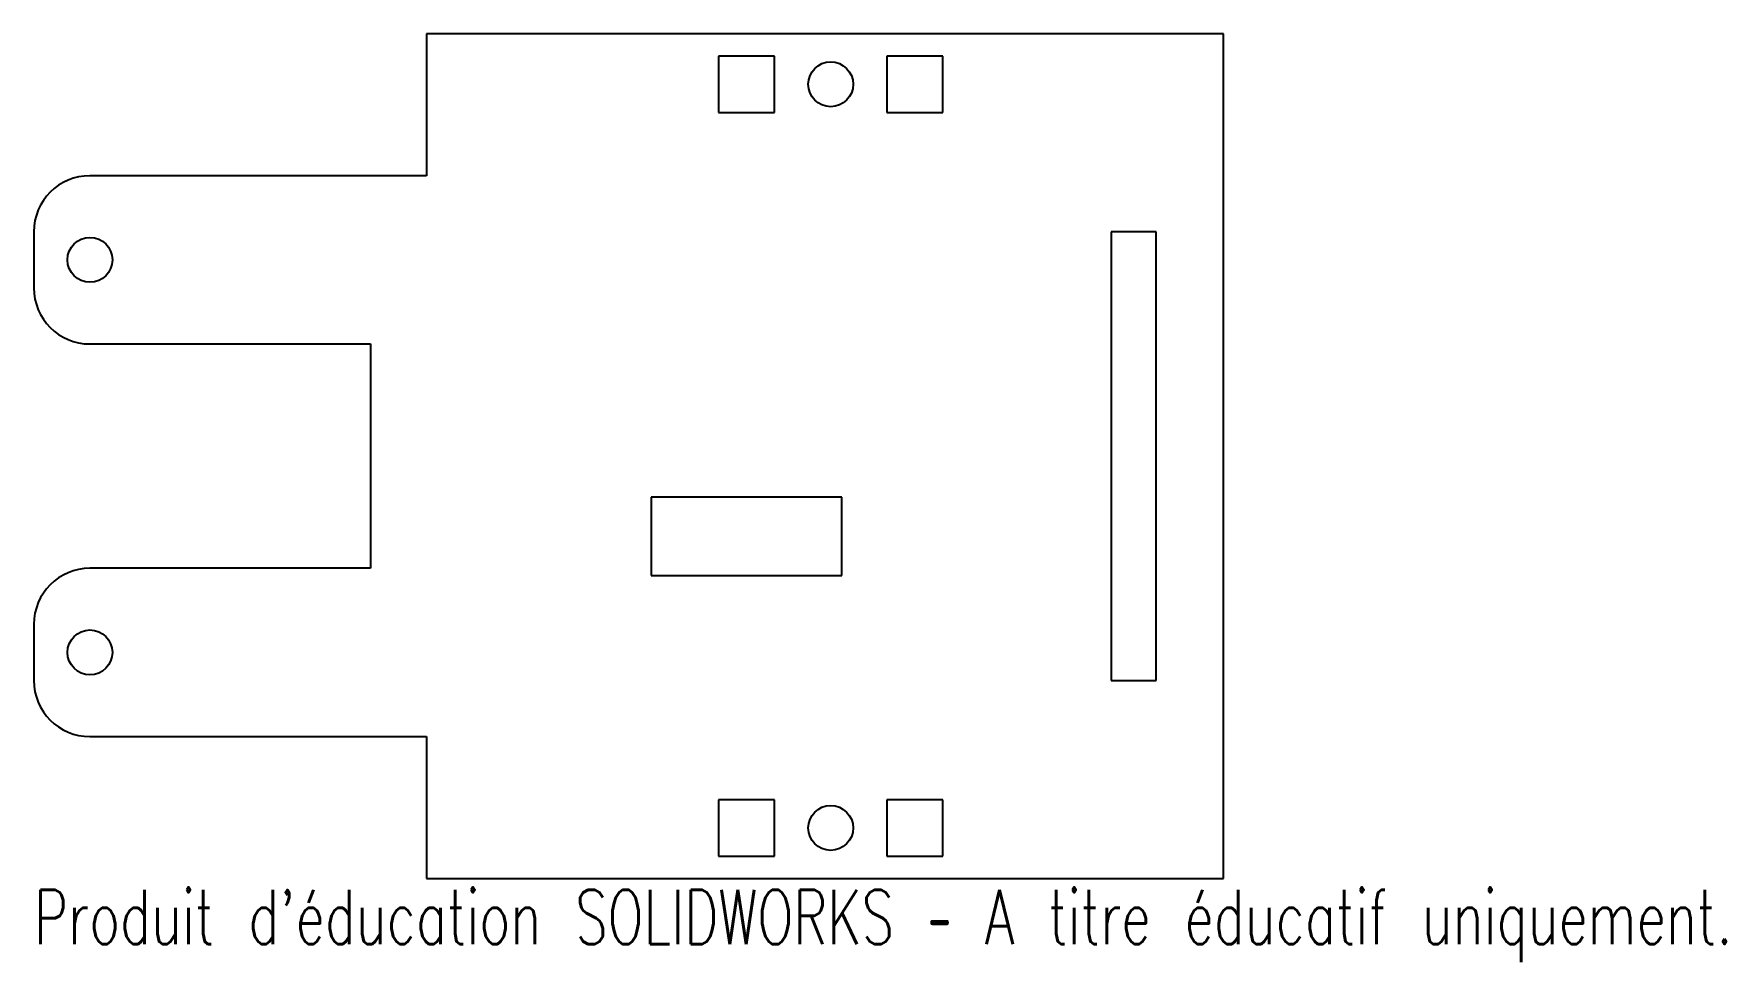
# Model space of a CAD drawing. Header units: millimetres. Extents: x -35 to 116, y -45 to 38.
import ezdxf

# ---------------------------------------------------------------- set-up
doc = ezdxf.new("R2010")
doc.units = ezdxf.units.MM
doc.styles.add('SLDTEXTSTYLE0', font='TXT', dxfattribs={"width": 0.7, "bigfont": 'bigfont'})

msp = doc.modelspace()

# ---------------------------------------------------------------- linework, layer by layer
at = {"color": 7, "linetype": 'Continuous', "lineweight": 25}
for p, q in [((71, 37.65), (0, 37.65)), ((0, 37.65), (0, 25)), ((71, -37.65), (71, 37.65)), ((26, 35.65), (26, 30.65)), ((31, 35.65), (26, 35.65)), ((31, 30.65), (31, 35.65)), ((41, 35.65), (41, 30.65)), ((46, 35.65), (41, 35.65)), ((46, 30.65), (46, 35.65)), ((26, 30.65), (31, 30.65)), ((41, 30.65), (46, 30.65)), ((0, 25), (-30, 25)), ((-35, 20), (-35, 15)), ((61, 20), (61, -20)), ((65, 20), (61, 20)), ((65, -20), (65, 20)), ((-30, 10), (-5, 10)), ((-5, 10), (-5, -10)), ((20, -3.65), (20, -10.65)), ((37, -3.65), (20, -3.65)), ((37, -10.65), (37, -3.65)), ((-5, -10), (-30, -10)), ((20, -10.65), (37, -10.65)), ((-35, -15), (-35, -20)), ((61, -20), (65, -20)), ((-30, -25), (0, -25)), ((0, -25), (0, -37.65)), ((26, -30.65), (26, -35.65)), ((31, -30.65), (26, -30.65)), ((31, -35.65), (31, -30.65)), ((41, -30.65), (41, -35.65)), ((46, -30.65), (41, -30.65)), ((46, -35.65), (46, -30.65)), ((26, -35.65), (31, -35.65)), ((41, -35.65), (46, -35.65)), ((0, -37.65), (71, -37.65))]:
    msp.add_line(p, q, dxfattribs=at)
for centre in [(36, 33.15), (-30, 17.5), (-30, -17.5), (36, -33.15)]:
    msp.add_circle(centre, 2, dxfattribs=at)
for centre, start, end in [((-30, 20), 90, 180), ((-30, 15), 180, 270), ((-30, -15), 90, 180), ((-30, -20), 180, 270)]:
    msp.add_arc(centre, 5, start, end, dxfattribs=at)

# ---------------------------------------------------------------- texts
at = {"color": 7, "linetype": 'Continuous', "insert": (-35, -38.67), "char_height": 4.8336, "attachment_point": 1, "style": 'SLDTEXTSTYLE0'}
msp.add_mtext("Produit d'éducation SOLIDWORKS – A titre éducatif uniquement.", dxfattribs=at)

doc.saveas('drawing.dxf')
